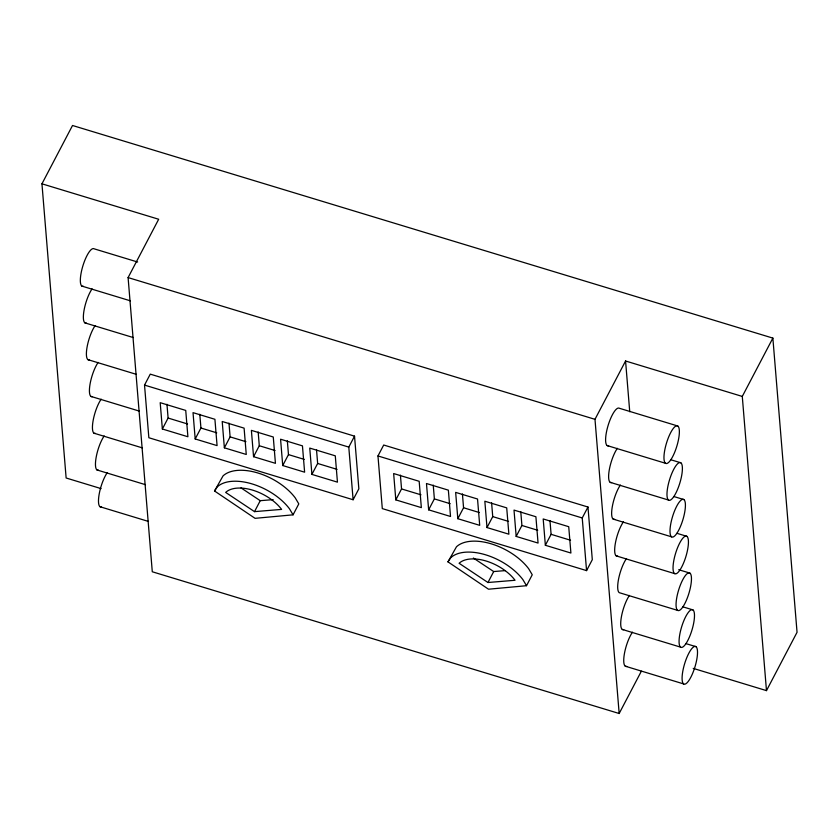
<?xml version="1.0" encoding="UTF-8"?>
<svg xmlns="http://www.w3.org/2000/svg" width="839" height="839" viewBox="0 0 839 839"><rect width="100%" height="100%" fill="white"/><g stroke="black" fill="none" stroke-linecap="round" stroke-linejoin="round"><path stroke-width="1.26" d="M101.1 488.613L66.134 477.999L41.95 183.814L72.521 125.493L772.866 338.107L797.05 632.291L766.479 690.623L693.213 668.379M641.363 671.19L619.172 713.507L152.289 571.768L128.094 277.583L158.676 219.252L41.95 183.814M144.528 385.091L150.265 374.142L354.53 436.154L358.851 488.801L353.114 499.75L148.849 437.738L144.528 385.091L348.793 447.103L353.114 499.75M162.357 429.002L160.197 402.678L185.734 410.428L187.894 436.752L162.357 429.002L168.104 418.053L166.961 404.272M195.193 438.965L193.022 412.641L214.91 419.29L217.081 445.614L195.193 438.965L200.93 428.026L199.797 414.235M224.37 447.827L222.209 421.503L244.097 428.142L246.257 454.465L224.37 447.827L230.106 436.878L228.974 423.097M214.532 490.993L223.038 475.902A45.275 24.813 27.7 0 1 295.192 497.81L298.799 503.893L293.063 514.831L255.066 518.334L214.532 490.993L217.301 486.851A45.275 24.813 27.7 0 1 289.455 508.759L293.063 514.831M253.556 456.689L251.385 430.365L273.273 437.004L275.433 463.327L253.556 456.689L259.293 445.74L258.16 431.949M254.511 511.633L281.61 509.399A35.112 19.245 27.7 0 0 225.66 492.42L254.511 511.633L260.247 500.684L273.147 499.625M282.733 465.54L280.572 439.217L302.449 445.866L304.62 472.189L282.733 465.54L288.469 454.602L287.337 440.811M311.909 474.402L309.748 448.078L335.285 455.829L337.446 482.152L311.909 474.402L317.645 463.464L316.513 449.673M348.793 447.103L354.53 436.154M377.969 455.955L383.706 445.016L587.971 507.029L592.303 559.676L586.566 570.614L382.301 508.602L377.969 455.955L582.235 517.967L586.566 570.614M395.809 499.876L393.648 473.553L419.175 481.303L421.346 507.626L395.809 499.876L401.545 488.927L400.413 475.136M428.635 509.839L426.474 483.516L448.362 490.154L450.522 516.478L428.635 509.839L434.371 498.89L433.239 485.11M457.821 518.701L455.65 492.378L477.538 499.016L479.698 525.34L457.821 518.701L463.558 507.752L462.425 493.961M447.974 561.868L456.479 546.776A45.275 24.813 27.7 0 1 528.633 568.685L532.251 574.757L526.514 585.706L488.508 589.209L447.974 561.868L450.742 557.725A45.275 24.813 27.7 0 1 522.896 579.623L526.514 585.706M486.998 527.553L484.837 501.229L506.714 507.878L508.885 534.202L486.998 527.553L492.734 516.614L491.602 502.823M487.962 582.507L515.052 580.273A35.112 19.245 27.7 0 0 459.101 563.284L487.962 582.507L493.699 571.558L505.309 570.604M516.174 536.415L514.013 510.091L535.901 516.74L538.061 543.064L516.174 536.415L521.91 525.476L520.778 511.685M619.172 713.507L594.987 419.322L625.569 361.001L742.284 396.428L766.479 690.623M545.36 545.277L543.2 518.953L568.727 526.703L570.898 553.027L545.36 545.277L551.097 534.328L549.965 520.547M582.235 517.967L587.971 507.029M742.284 396.428L772.866 338.107M137.638 262.03L94.178 248.837A19.685 5.401 -73.1 0 0 82.61 266.812A19.685 5.401 -73.1 0 0 83.344 286.288M677.786 426.013A19.685 5.401 -73.1 0 0 664.551 451.267A19.685 5.401 -73.1 0 0 672.647 456.678A19.685 5.401 -73.1 0 0 677.786 426.013L619.423 408.289A19.685 5.401 -73.1 0 0 607.866 426.275A19.685 5.401 -73.1 0 0 608.59 445.74M128.094 277.583L594.987 419.322M670.875 459.772L680.807 462.782A19.685 5.401 -73.1 0 1 675.678 493.447A19.685 5.401 -73.1 0 1 667.571 488.036A19.685 5.401 -73.1 0 1 680.807 462.782M81.918 286.109L130.349 300.813M607.174 445.572L665.537 463.285M673.895 496.541L683.837 499.562A19.685 5.401 -73.1 0 1 678.699 530.217A19.685 5.401 -73.1 0 1 670.592 524.815A19.685 5.401 -73.1 0 1 683.837 499.562M84.949 322.889L133.37 337.582M610.194 482.341L668.557 500.065M676.926 533.31L686.858 536.331A19.685 5.401 -73.1 0 1 681.719 566.996A19.685 5.401 -73.1 0 1 673.623 561.585A19.685 5.401 -73.1 0 1 686.858 536.331M87.969 359.658L136.4 374.362M613.225 519.121L671.588 536.834M678.709 569.712L689.878 573.1A19.685 5.401 -73.1 0 1 684.739 603.765A19.685 5.401 -73.1 0 1 676.643 598.364A19.685 5.401 -73.1 0 1 689.878 573.1M168.104 418.053L187.548 423.968M200.93 428.026L216.735 432.819M230.106 436.878L245.911 441.681M259.293 445.74L275.098 450.543M288.469 454.602L304.274 459.394M317.645 463.464L337.1 469.368M401.545 488.927L421 494.832M434.371 498.89L450.176 503.694M463.558 507.752L479.363 512.556M492.734 516.614L508.539 521.407M521.91 525.476L537.726 530.269M551.097 534.328L570.551 540.232M90.99 396.428L139.421 411.131M616.246 555.89L674.608 573.614M682.967 606.859L692.909 609.88A19.685 5.401 -73.1 0 1 687.77 640.545A19.685 5.401 -73.1 0 1 679.663 635.133A19.685 5.401 -73.1 0 1 692.909 609.88M94.01 433.207L142.441 447.911M677.629 610.383L619.266 592.67A19.685 5.401 -73.1 0 1 618.731 578.27A19.685 5.401 -73.1 0 1 626.418 558.638M685.998 643.639L695.93 646.649A19.685 5.401 -73.1 0 1 690.791 677.314A19.685 5.401 -73.1 0 1 682.684 671.903A19.685 5.401 -73.1 0 1 695.93 646.649M97.041 469.976L145.462 484.68M622.286 629.439L680.649 647.152M100.061 506.746L148.493 521.449M625.317 666.208L683.68 683.932M473.385 558.04L493.699 571.558M241.013 487.879L260.247 500.684M625.569 361.001L629.743 411.76M611.621 482.519A19.685 5.401 -73.1 0 1 609.208 470.322A19.685 5.401 -73.1 0 1 617.347 448.32M614.641 519.289A19.685 5.401 -73.1 0 1 612.229 507.092A19.685 5.401 -73.1 0 1 620.367 485.089M617.661 556.068A19.685 5.401 -73.1 0 1 615.26 543.871A19.685 5.401 -73.1 0 1 623.398 521.868M623.713 629.607A19.685 5.401 -73.1 0 1 621.3 617.42A19.685 5.401 -73.1 0 1 629.439 595.407M626.733 666.386A19.685 5.401 -73.1 0 1 624.321 654.189A19.685 5.401 -73.1 0 1 632.459 632.187M86.365 323.057A19.685 5.401 -73.1 0 1 83.952 310.86A19.685 5.401 -73.1 0 1 92.091 288.857M89.385 359.826A19.685 5.401 -73.1 0 1 86.983 347.629A19.685 5.401 -73.1 0 1 95.122 325.626M92.416 396.606A19.685 5.401 -73.1 0 1 90.004 384.409A19.685 5.401 -73.1 0 1 98.142 362.406M95.436 433.375A19.685 5.401 -73.1 0 1 93.024 421.178A19.685 5.401 -73.1 0 1 101.162 399.175M98.457 470.155A19.685 5.401 -73.1 0 1 96.045 457.958A19.685 5.401 -73.1 0 1 104.183 435.955M101.477 506.924A19.685 5.401 -73.1 0 1 99.075 494.727A19.685 5.401 -73.1 0 1 107.214 472.724"/></g></svg>
